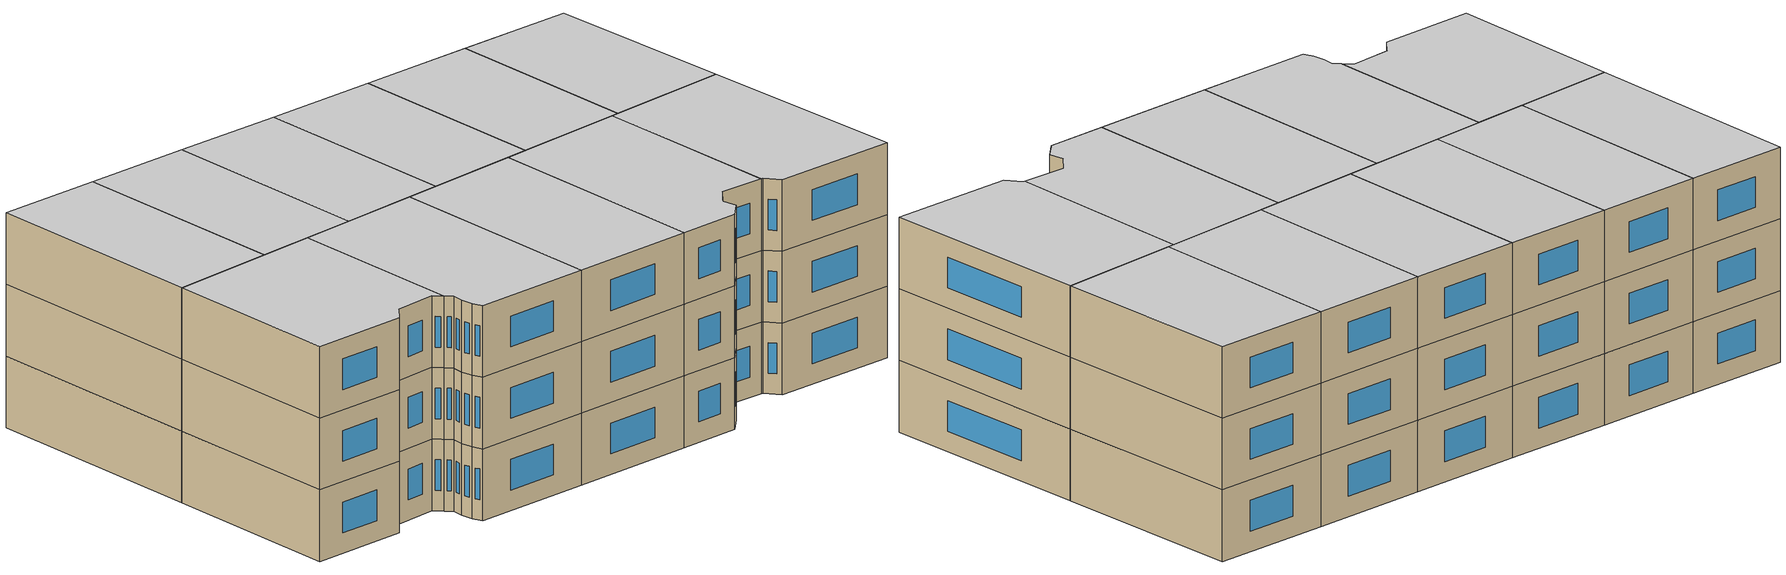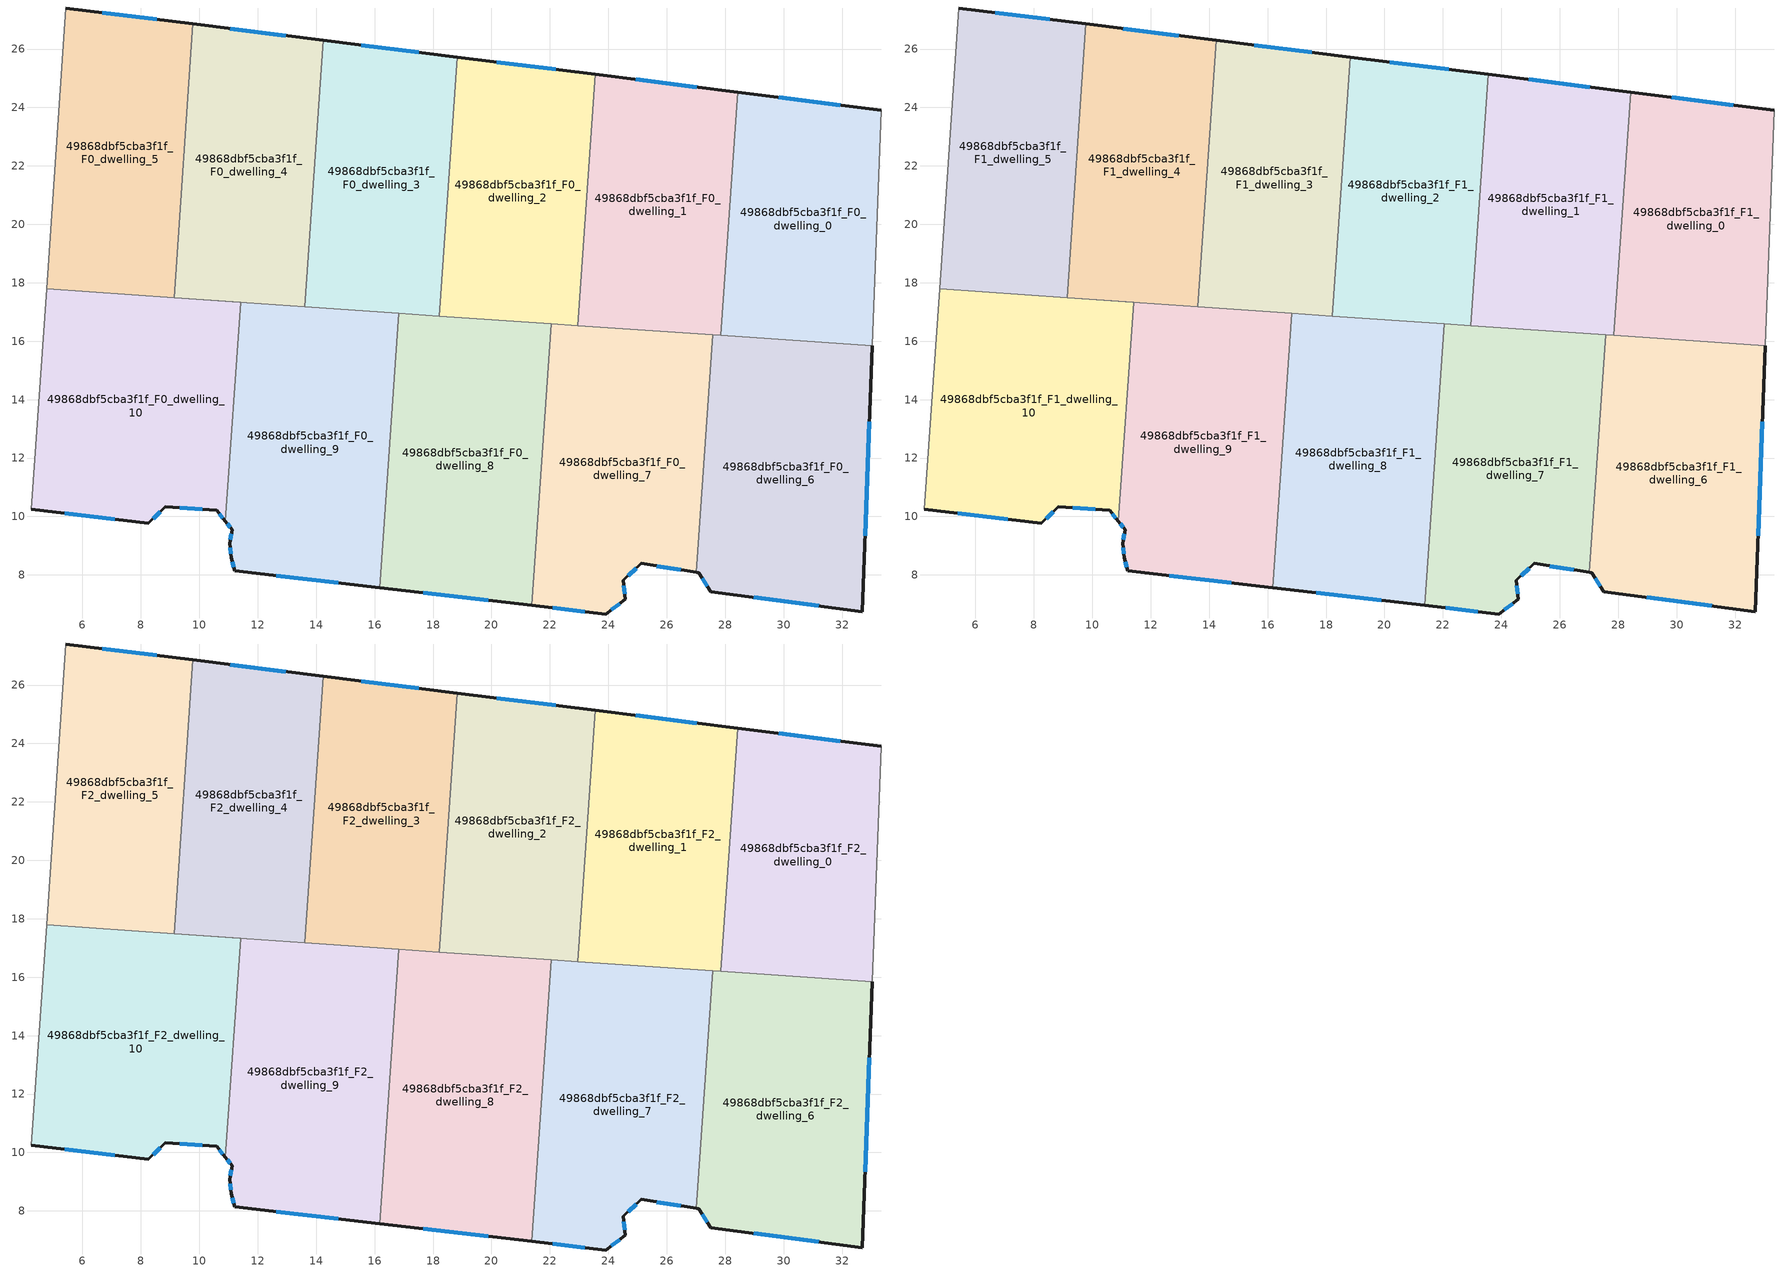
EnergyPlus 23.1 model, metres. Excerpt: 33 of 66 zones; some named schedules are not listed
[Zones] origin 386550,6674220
49868dbf5cba3f1f_F0_dwelling_0
 floor ground (EU_floor_Construction): 33.34,23.9 33.03,15.84 27.85,16.2 28.42,24.52 z0
 wall outside (EU_wall_Construction): 33.34,23.9 28.42,24.52 z0:3
 wall adiabatic (EU_wall_Construction): 33.03,15.84 33.34,23.9 z0:3
 wall to 49868dbf5cba3f1f_F0_dwelling_1 (EU_wall_Construction): 28.42,24.52 27.85,16.2 z0:3
 wall to 49868dbf5cba3f1f_F0_dwelling_6 (EU_wall_Construction): 27.85,16.2 33.03,15.84 z0:3
 window (EU_Window_Construction): 31.93,24.08 29.83,24.34 z0.86:2.14
49868dbf5cba3f1f_F0_dwelling_1
 floor ground (EU_floor_Construction): 28.42,24.52 27.85,16.2 22.96,16.53 23.55,25.13 z0
 wall outside (EU_wall_Construction): 28.42,24.52 23.55,25.13 z0:3
 wall to 49868dbf5cba3f1f_F0_dwelling_2 (EU_wall_Construction): 23.55,25.13 22.96,16.53 z0:3
 wall to 49868dbf5cba3f1f_F0_dwelling_7 (EU_wall_Construction): 22.96,16.53 27.57,16.21 z0:3
 wall to 49868dbf5cba3f1f_F0_dwelling_6 (EU_wall_Construction): 27.57,16.21 27.85,16.2 z0:3
 window (EU_Window_Construction): 27.03,24.69 24.94,24.96 z0.86:2.14
49868dbf5cba3f1f_F0_dwelling_10
 floor ground (EU_floor_Construction): 11.41,17.33 10.89,9.83 10.6,10.21 8.83,10.33 8.26,9.76 4.25,10.24 4.77,17.79 z0
 wall outside (EU_wall_Construction): 4.25,10.24 8.26,9.76 8.83,10.33 10.6,10.21 10.89,9.83 z0:3
 wall adiabatic (EU_wall_Construction): 4.77,17.79 4.25,10.24 z0:3
 wall to 49868dbf5cba3f1f_F0_dwelling_9 (EU_wall_Construction): 10.89,9.83 11.41,17.33 9.13,17.49 z0:3
 wall to 49868dbf5cba3f1f_F0_dwelling_5 (EU_wall_Construction): 9.13,17.49 4.77,17.79 z0:3
 window (EU_Window_Construction): 5.4,10.1 7.11,9.9 / 10.68,10.1 10.81,9.94 / 9.34,10.29 10.09,10.24 / 8.42,9.92 8.67,10.17 z0.86:2.14
49868dbf5cba3f1f_F0_dwelling_2
 floor ground (EU_floor_Construction): 23.55,25.13 22.96,16.53 18.21,16.86 18.83,25.72 z0
 wall outside (EU_wall_Construction): 23.55,25.13 18.83,25.72 z0:3
 wall to 49868dbf5cba3f1f_F0_dwelling_3 (EU_wall_Construction): 18.83,25.72 18.21,16.86 z0:3
 wall to 49868dbf5cba3f1f_F0_dwelling_8 (EU_wall_Construction): 18.21,16.86 22.04,16.6 z0:3
 wall to 49868dbf5cba3f1f_F0_dwelling_7 (EU_wall_Construction): 22.04,16.6 22.96,16.53 z0:3
 window (EU_Window_Construction): 22.2,25.3 20.18,25.55 z0.86:2.14
49868dbf5cba3f1f_F0_dwelling_3
 floor ground (EU_floor_Construction): 18.83,25.72 18.21,16.86 13.61,17.18 14.24,26.3 z0
 wall outside (EU_wall_Construction): 18.83,25.72 14.24,26.3 z0:3
 wall to 49868dbf5cba3f1f_F0_dwelling_4 (EU_wall_Construction): 14.24,26.3 13.61,17.18 z0:3
 wall to 49868dbf5cba3f1f_F0_dwelling_9 (EU_wall_Construction): 13.61,17.18 16.82,16.96 z0:3
 wall to 49868dbf5cba3f1f_F0_dwelling_8 (EU_wall_Construction): 16.82,16.96 18.21,16.86 z0:3
 window (EU_Window_Construction): 17.52,25.89 15.55,26.13 z0.86:2.14
49868dbf5cba3f1f_F0_dwelling_4
 floor ground (EU_floor_Construction): 14.24,26.3 13.61,17.18 9.13,17.49 9.78,26.86 z0
 wall outside (EU_wall_Construction): 14.24,26.3 9.78,26.86 z0:3
 wall to 49868dbf5cba3f1f_F0_dwelling_5 (EU_wall_Construction): 9.78,26.86 9.13,17.49 z0:3
 wall to 49868dbf5cba3f1f_F0_dwelling_9 (EU_wall_Construction): 9.13,17.49 13.61,17.18 z0:3
 window (EU_Window_Construction): 12.97,26.46 11.05,26.7 z0.86:2.14
49868dbf5cba3f1f_F0_dwelling_5
 floor ground (EU_floor_Construction): 9.78,26.86 9.13,17.49 4.77,17.79 5.44,27.4 z0
 wall outside (EU_wall_Construction): 9.78,26.86 5.44,27.4 z0:3
 wall adiabatic (EU_wall_Construction): 5.44,27.4 4.77,17.79 z0:3
 window (EU_Window_Construction): 8.54,27.01 6.68,27.25 z0.86:2.14
49868dbf5cba3f1f_F0_dwelling_6
 floor ground (EU_floor_Construction): 33.03,15.84 32.7,6.74 27.5,7.43 27.1,8.07 27.01,8.09 27.57,16.21 z0
 wall outside (EU_wall_Construction): 27.01,8.09 27.1,8.07 27.5,7.43 32.7,6.74 33.03,15.84 z0:3
 wall to 49868dbf5cba3f1f_F0_dwelling_7 (EU_wall_Construction): 27.57,16.21 27.01,8.09 z0:3
 window (EU_Window_Construction): 32.79,9.34 32.94,13.24 / 28.98,7.23 31.21,6.94 / 27.21,7.89 27.38,7.61 z0.86:2.14
49868dbf5cba3f1f_F0_dwelling_7
 floor ground (EU_floor_Construction): 27.57,16.21 27.01,8.09 25.13,8.39 24.51,7.81 24.58,7.16 23.91,6.66 21.37,6.96 22.04,16.6 z0
 wall outside (EU_wall_Construction): 21.37,6.96 23.91,6.66 24.58,7.16 24.51,7.81 25.13,8.39 27.01,8.09 z0:3
 wall to 49868dbf5cba3f1f_F0_dwelling_8 (EU_wall_Construction): 22.04,16.6 21.37,6.96 z0:3
 window (EU_Window_Construction): 24.1,6.8 24.39,7.02 / 22.1,6.87 23.19,6.75 / 25.67,8.3 26.47,8.17 / 24.69,7.98 24.95,8.23 / 24.56,7.35 24.53,7.63 z0.86:2.14
49868dbf5cba3f1f_F0_dwelling_8
 floor ground (EU_floor_Construction): 22.04,16.6 21.37,6.96 16.17,7.57 16.82,16.96 z0
 wall outside (EU_wall_Construction): 16.17,7.57 21.37,6.96 z0:3
 wall to 49868dbf5cba3f1f_F0_dwelling_9 (EU_wall_Construction): 16.82,16.96 16.17,7.57 z0:3
 window (EU_Window_Construction): 17.66,7.39 19.89,7.13 z0.86:2.14
49868dbf5cba3f1f_F0_dwelling_9
 floor ground (EU_floor_Construction): 16.82,16.96 16.17,7.57 11.22,8.14 11.09,8.58 11.04,9.08 11.12,9.54 10.89,9.83 11.41,17.33 9.13,17.49 z0
 wall outside (EU_wall_Construction): 10.89,9.83 11.12,9.54 11.04,9.08 11.09,8.58 11.22,8.14 16.17,7.57 z0:3
 window (EU_Window_Construction): 10.96,9.75 11.06,9.63 / 12.63,7.98 14.76,7.73 / 11.13,8.45 11.18,8.27 / 11.06,8.93 11.08,8.72 / 11.1,9.41 11.07,9.21 z0.86:2.14
49868dbf5cba3f1f_F1_dwelling_0
 floor to 49868dbf5cba3f1f_F0_dwelling_0 (EU_floor_Construction): 33.34,23.9 33.03,15.84 27.85,16.2 28.42,24.52 z3
 wall outside (EU_wall_Construction): 33.34,23.9 28.42,24.52 z3:6
 wall adiabatic (EU_wall_Construction): 33.03,15.84 33.34,23.9 z3:6
 wall to 49868dbf5cba3f1f_F1_dwelling_1 (EU_wall_Construction): 28.42,24.52 27.85,16.2 z3:6
 wall to 49868dbf5cba3f1f_F1_dwelling_6 (EU_wall_Construction): 27.85,16.2 33.03,15.84 z3:6
 window (EU_Window_Construction): 31.93,24.08 29.83,24.34 z3.86:5.14
49868dbf5cba3f1f_F1_dwelling_1
 floor to 49868dbf5cba3f1f_F0_dwelling_1 (EU_floor_Construction): 28.42,24.52 27.85,16.2 22.96,16.53 23.55,25.13 z3
 wall outside (EU_wall_Construction): 28.42,24.52 23.55,25.13 z3:6
 wall to 49868dbf5cba3f1f_F1_dwelling_2 (EU_wall_Construction): 23.55,25.13 22.96,16.53 z3:6
 wall to 49868dbf5cba3f1f_F1_dwelling_7 (EU_wall_Construction): 22.96,16.53 27.57,16.21 z3:6
 wall to 49868dbf5cba3f1f_F1_dwelling_6 (EU_wall_Construction): 27.57,16.21 27.85,16.2 z3:6
 window (EU_Window_Construction): 27.03,24.69 24.94,24.96 z3.86:5.14
49868dbf5cba3f1f_F1_dwelling_10
 floor to 49868dbf5cba3f1f_F0_dwelling_10 (EU_floor_Construction): 11.41,17.33 10.89,9.83 10.6,10.21 8.83,10.33 8.26,9.76 4.25,10.24 4.77,17.79 z3
 wall outside (EU_wall_Construction): 4.25,10.24 8.26,9.76 8.83,10.33 10.6,10.21 10.89,9.83 z3:6
 wall adiabatic (EU_wall_Construction): 4.77,17.79 4.25,10.24 z3:6
 wall to 49868dbf5cba3f1f_F1_dwelling_9 (EU_wall_Construction): 10.89,9.83 11.41,17.33 9.13,17.49 z3:6
 wall to 49868dbf5cba3f1f_F1_dwelling_5 (EU_wall_Construction): 9.13,17.49 4.77,17.79 z3:6
 window (EU_Window_Construction): 5.4,10.1 7.11,9.9 / 10.68,10.1 10.81,9.94 / 9.34,10.29 10.09,10.24 / 8.42,9.92 8.67,10.17 z3.86:5.14
49868dbf5cba3f1f_F1_dwelling_2
 floor to 49868dbf5cba3f1f_F0_dwelling_2 (EU_floor_Construction): 23.55,25.13 22.96,16.53 18.21,16.86 18.83,25.72 z3
 wall outside (EU_wall_Construction): 23.55,25.13 18.83,25.72 z3:6
 wall to 49868dbf5cba3f1f_F1_dwelling_3 (EU_wall_Construction): 18.83,25.72 18.21,16.86 z3:6
 wall to 49868dbf5cba3f1f_F1_dwelling_8 (EU_wall_Construction): 18.21,16.86 22.04,16.6 z3:6
 wall to 49868dbf5cba3f1f_F1_dwelling_7 (EU_wall_Construction): 22.04,16.6 22.96,16.53 z3:6
 window (EU_Window_Construction): 22.2,25.3 20.18,25.55 z3.86:5.14
49868dbf5cba3f1f_F1_dwelling_3
 floor to 49868dbf5cba3f1f_F0_dwelling_3 (EU_floor_Construction): 18.83,25.72 18.21,16.86 13.61,17.18 14.24,26.3 z3
 wall outside (EU_wall_Construction): 18.83,25.72 14.24,26.3 z3:6
 wall to 49868dbf5cba3f1f_F1_dwelling_4 (EU_wall_Construction): 14.24,26.3 13.61,17.18 z3:6
 wall to 49868dbf5cba3f1f_F1_dwelling_9 (EU_wall_Construction): 13.61,17.18 16.82,16.96 z3:6
 wall to 49868dbf5cba3f1f_F1_dwelling_8 (EU_wall_Construction): 16.82,16.96 18.21,16.86 z3:6
 window (EU_Window_Construction): 17.52,25.89 15.55,26.13 z3.86:5.14
49868dbf5cba3f1f_F1_dwelling_4
 floor to 49868dbf5cba3f1f_F0_dwelling_4 (EU_floor_Construction): 14.24,26.3 13.61,17.18 9.13,17.49 9.78,26.86 z3
 wall outside (EU_wall_Construction): 14.24,26.3 9.78,26.86 z3:6
 wall to 49868dbf5cba3f1f_F1_dwelling_5 (EU_wall_Construction): 9.78,26.86 9.13,17.49 z3:6
 wall to 49868dbf5cba3f1f_F1_dwelling_9 (EU_wall_Construction): 9.13,17.49 13.61,17.18 z3:6
 window (EU_Window_Construction): 12.97,26.46 11.05,26.7 z3.86:5.14
49868dbf5cba3f1f_F1_dwelling_5
 floor to 49868dbf5cba3f1f_F0_dwelling_5 (EU_floor_Construction): 9.78,26.86 9.13,17.49 4.77,17.79 5.44,27.4 z3
 wall outside (EU_wall_Construction): 9.78,26.86 5.44,27.4 z3:6
 wall adiabatic (EU_wall_Construction): 5.44,27.4 4.77,17.79 z3:6
 window (EU_Window_Construction): 8.54,27.01 6.68,27.25 z3.86:5.14
49868dbf5cba3f1f_F1_dwelling_6
 floor to 49868dbf5cba3f1f_F0_dwelling_6 (EU_floor_Construction): 33.03,15.84 32.7,6.74 27.5,7.43 27.1,8.07 27.01,8.09 27.57,16.21 z3
 wall outside (EU_wall_Construction): 27.01,8.09 27.1,8.07 27.5,7.43 32.7,6.74 33.03,15.84 z3:6
 wall to 49868dbf5cba3f1f_F1_dwelling_7 (EU_wall_Construction): 27.57,16.21 27.01,8.09 z3:6
 window (EU_Window_Construction): 32.79,9.34 32.94,13.24 / 28.98,7.23 31.21,6.94 / 27.21,7.89 27.38,7.61 z3.86:5.14
49868dbf5cba3f1f_F1_dwelling_7
 floor to 49868dbf5cba3f1f_F0_dwelling_7 (EU_floor_Construction): 27.57,16.21 27.01,8.09 25.13,8.39 24.51,7.81 24.58,7.16 23.91,6.66 21.37,6.96 22.04,16.6 z3
 wall outside (EU_wall_Construction): 21.37,6.96 23.91,6.66 24.58,7.16 24.51,7.81 25.13,8.39 27.01,8.09 z3:6
 wall to 49868dbf5cba3f1f_F1_dwelling_8 (EU_wall_Construction): 22.04,16.6 21.37,6.96 z3:6
 window (EU_Window_Construction): 24.1,6.8 24.39,7.02 / 22.1,6.87 23.19,6.75 / 25.67,8.3 26.47,8.17 / 24.69,7.98 24.95,8.23 / 24.56,7.35 24.53,7.63 z3.86:5.14
49868dbf5cba3f1f_F1_dwelling_8
 floor to 49868dbf5cba3f1f_F0_dwelling_8 (EU_floor_Construction): 22.04,16.6 21.37,6.96 16.17,7.57 16.82,16.96 z3
 wall outside (EU_wall_Construction): 16.17,7.57 21.37,6.96 z3:6
 wall to 49868dbf5cba3f1f_F1_dwelling_9 (EU_wall_Construction): 16.82,16.96 16.17,7.57 z3:6
 window (EU_Window_Construction): 17.66,7.39 19.89,7.13 z3.86:5.14
49868dbf5cba3f1f_F1_dwelling_9
 floor to 49868dbf5cba3f1f_F0_dwelling_9 (EU_floor_Construction): 16.82,16.96 16.17,7.57 11.22,8.14 11.09,8.58 11.04,9.08 11.12,9.54 10.89,9.83 11.41,17.33 9.13,17.49 z3
 wall outside (EU_wall_Construction): 10.89,9.83 11.12,9.54 11.04,9.08 11.09,8.58 11.22,8.14 16.17,7.57 z3:6
 window (EU_Window_Construction): 10.96,9.75 11.06,9.63 / 12.63,7.98 14.76,7.73 / 11.13,8.45 11.18,8.27 / 11.06,8.93 11.08,8.72 / 11.1,9.41 11.07,9.21 z3.86:5.14
49868dbf5cba3f1f_F2_dwelling_0
 floor to 49868dbf5cba3f1f_F1_dwelling_0 (EU_floor_Construction): 33.34,23.9 33.03,15.84 27.85,16.2 28.42,24.52 z6
 wall outside (EU_wall_Construction): 33.34,23.9 28.42,24.52 z6:9
 wall adiabatic (EU_wall_Construction): 33.03,15.84 33.34,23.9 z6:9
 wall to 49868dbf5cba3f1f_F2_dwelling_1 (EU_wall_Construction): 28.42,24.52 27.85,16.2 z6:9
 wall to 49868dbf5cba3f1f_F2_dwelling_6 (EU_wall_Construction): 27.85,16.2 33.03,15.84 z6:9
 window (EU_Window_Construction): 31.93,24.08 29.83,24.34 z6.86:8.14
 ceiling to 49868dbf5cba3f1f_F3_dwelling_0 (EU_floor_Construction): 33.03,15.84 33.34,23.9 28.42,24.52 27.85,16.2 z9
49868dbf5cba3f1f_F2_dwelling_1
 floor to 49868dbf5cba3f1f_F1_dwelling_1 (EU_floor_Construction): 28.42,24.52 27.85,16.2 22.96,16.53 23.55,25.13 z6
 wall outside (EU_wall_Construction): 28.42,24.52 23.55,25.13 z6:9
 wall to 49868dbf5cba3f1f_F2_dwelling_2 (EU_wall_Construction): 23.55,25.13 22.96,16.53 z6:9
 wall to 49868dbf5cba3f1f_F2_dwelling_7 (EU_wall_Construction): 22.96,16.53 27.57,16.21 z6:9
 wall to 49868dbf5cba3f1f_F2_dwelling_6 (EU_wall_Construction): 27.57,16.21 27.85,16.2 z6:9
 window (EU_Window_Construction): 27.03,24.69 24.94,24.96 z6.86:8.14
 ceiling to 49868dbf5cba3f1f_F3_dwelling_1 (EU_floor_Construction): 27.85,16.2 28.42,24.52 23.55,25.13 22.96,16.53 z9
49868dbf5cba3f1f_F2_dwelling_10
 floor to 49868dbf5cba3f1f_F1_dwelling_10 (EU_floor_Construction): 11.41,17.33 10.89,9.83 10.6,10.21 8.83,10.33 8.26,9.76 4.25,10.24 4.77,17.79 z6
 wall outside (EU_wall_Construction): 4.25,10.24 8.26,9.76 8.83,10.33 10.6,10.21 10.89,9.83 z6:9
 wall adiabatic (EU_wall_Construction): 4.77,17.79 4.25,10.24 z6:9
 wall to 49868dbf5cba3f1f_F2_dwelling_9 (EU_wall_Construction): 10.89,9.83 11.41,17.33 9.13,17.49 z6:9
 wall to 49868dbf5cba3f1f_F2_dwelling_5 (EU_wall_Construction): 9.13,17.49 4.77,17.79 z6:9
 window (EU_Window_Construction): 5.4,10.1 7.11,9.9 / 10.68,10.1 10.81,9.94 / 9.34,10.29 10.09,10.24 / 8.42,9.92 8.67,10.17 z6.86:8.14
 ceiling to 49868dbf5cba3f1f_F3_dwelling_10 (EU_floor_Construction): 10.89,9.83 11.41,17.33 4.77,17.79 4.25,10.24 8.26,9.76 8.83,10.33 10.6,10.21 z9
49868dbf5cba3f1f_F2_dwelling_2
 floor to 49868dbf5cba3f1f_F1_dwelling_2 (EU_floor_Construction): 23.55,25.13 22.96,16.53 18.21,16.86 18.83,25.72 z6
 wall outside (EU_wall_Construction): 23.55,25.13 18.83,25.72 z6:9
 wall to 49868dbf5cba3f1f_F2_dwelling_3 (EU_wall_Construction): 18.83,25.72 18.21,16.86 z6:9
 wall to 49868dbf5cba3f1f_F2_dwelling_8 (EU_wall_Construction): 18.21,16.86 22.04,16.6 z6:9
 wall to 49868dbf5cba3f1f_F2_dwelling_7 (EU_wall_Construction): 22.04,16.6 22.96,16.53 z6:9
 window (EU_Window_Construction): 22.2,25.3 20.18,25.55 z6.86:8.14
 ceiling to 49868dbf5cba3f1f_F3_dwelling_2 (EU_floor_Construction): 22.96,16.53 23.55,25.13 18.83,25.72 18.21,16.86 z9
49868dbf5cba3f1f_F2_dwelling_3
 floor to 49868dbf5cba3f1f_F1_dwelling_3 (EU_floor_Construction): 18.83,25.72 18.21,16.86 13.61,17.18 14.24,26.3 z6
 wall outside (EU_wall_Construction): 18.83,25.72 14.24,26.3 z6:9
 wall to 49868dbf5cba3f1f_F2_dwelling_4 (EU_wall_Construction): 14.24,26.3 13.61,17.18 z6:9
 wall to 49868dbf5cba3f1f_F2_dwelling_9 (EU_wall_Construction): 13.61,17.18 16.82,16.96 z6:9
 wall to 49868dbf5cba3f1f_F2_dwelling_8 (EU_wall_Construction): 16.82,16.96 18.21,16.86 z6:9
 window (EU_Window_Construction): 17.52,25.89 15.55,26.13 z6.86:8.14
 ceiling to 49868dbf5cba3f1f_F3_dwelling_3 (EU_floor_Construction): 18.21,16.86 18.83,25.72 14.24,26.3 13.61,17.18 z9
49868dbf5cba3f1f_F2_dwelling_4
 floor to 49868dbf5cba3f1f_F1_dwelling_4 (EU_floor_Construction): 14.24,26.3 13.61,17.18 9.13,17.49 9.78,26.86 z6
 wall outside (EU_wall_Construction): 14.24,26.3 9.78,26.86 z6:9
 wall to 49868dbf5cba3f1f_F2_dwelling_5 (EU_wall_Construction): 9.78,26.86 9.13,17.49 z6:9
 wall to 49868dbf5cba3f1f_F2_dwelling_9 (EU_wall_Construction): 9.13,17.49 13.61,17.18 z6:9
 window (EU_Window_Construction): 12.97,26.46 11.05,26.7 z6.86:8.14
 ceiling to 49868dbf5cba3f1f_F3_dwelling_4 (EU_floor_Construction): 13.61,17.18 14.24,26.3 9.78,26.86 9.13,17.49 z9
49868dbf5cba3f1f_F2_dwelling_5
 floor to 49868dbf5cba3f1f_F1_dwelling_5 (EU_floor_Construction): 9.78,26.86 9.13,17.49 4.77,17.79 5.44,27.4 z6
 wall outside (EU_wall_Construction): 9.78,26.86 5.44,27.4 z6:9
 wall adiabatic (EU_wall_Construction): 5.44,27.4 4.77,17.79 z6:9
 window (EU_Window_Construction): 8.54,27.01 6.68,27.25 z6.86:8.14
 ceiling to 49868dbf5cba3f1f_F3_dwelling_5 (EU_floor_Construction): 9.13,17.49 9.78,26.86 5.44,27.4 4.77,17.79 z9
49868dbf5cba3f1f_F2_dwelling_6
 floor to 49868dbf5cba3f1f_F1_dwelling_6 (EU_floor_Construction): 33.03,15.84 32.7,6.74 27.5,7.43 27.1,8.07 27.01,8.09 27.57,16.21 z6
 wall outside (EU_wall_Construction): 27.01,8.09 27.1,8.07 27.5,7.43 32.7,6.74 33.03,15.84 z6:9
 wall to 49868dbf5cba3f1f_F2_dwelling_7 (EU_wall_Construction): 27.57,16.21 27.01,8.09 z6:9
 window (EU_Window_Construction): 32.79,9.34 32.94,13.24 / 28.98,7.23 31.21,6.94 / 27.21,7.89 27.38,7.61 z6.86:8.14
 ceiling to 49868dbf5cba3f1f_F3_dwelling_6 (EU_floor_Construction): 32.7,6.74 33.03,15.84 27.57,16.21 27.01,8.09 27.1,8.07 27.5,7.43 z9
49868dbf5cba3f1f_F2_dwelling_7
 floor to 49868dbf5cba3f1f_F1_dwelling_7 (EU_floor_Construction): 27.57,16.21 27.01,8.09 25.13,8.39 24.51,7.81 24.58,7.16 23.91,6.66 21.37,6.96 22.04,16.6 z6
 wall outside (EU_wall_Construction): 21.37,6.96 23.91,6.66 24.58,7.16 24.51,7.81 25.13,8.39 27.01,8.09 z6:9
 wall to 49868dbf5cba3f1f_F2_dwelling_8 (EU_wall_Construction): 22.04,16.6 21.37,6.96 z6:9
 window (EU_Window_Construction): 24.1,6.8 24.39,7.02 / 22.1,6.87 23.19,6.75 / 25.67,8.3 26.47,8.17 / 24.69,7.98 24.95,8.23 / 24.56,7.35 24.53,7.63 z6.86:8.14
 ceiling to 49868dbf5cba3f1f_F3_dwelling_7 (EU_floor_Construction): 27.01,8.09 27.57,16.21 22.04,16.6 21.37,6.96 23.91,6.66 24.58,7.16 24.51,7.81 25.13,8.39 z9
49868dbf5cba3f1f_F2_dwelling_8
 floor to 49868dbf5cba3f1f_F1_dwelling_8 (EU_floor_Construction): 22.04,16.6 21.37,6.96 16.17,7.57 16.82,16.96 z6
 wall outside (EU_wall_Construction): 16.17,7.57 21.37,6.96 z6:9
 wall to 49868dbf5cba3f1f_F2_dwelling_9 (EU_wall_Construction): 16.82,16.96 16.17,7.57 z6:9
 window (EU_Window_Construction): 17.66,7.39 19.89,7.13 z6.86:8.14
 ceiling to 49868dbf5cba3f1f_F3_dwelling_8 (EU_floor_Construction): 21.37,6.96 22.04,16.6 16.82,16.96 16.17,7.57 z9
49868dbf5cba3f1f_F2_dwelling_9
 floor to 49868dbf5cba3f1f_F1_dwelling_9 (EU_floor_Construction): 16.82,16.96 16.17,7.57 11.22,8.14 11.09,8.58 11.04,9.08 11.12,9.54 10.89,9.83 11.41,17.33 9.13,17.49 z6
 wall outside (EU_wall_Construction): 10.89,9.83 11.12,9.54 11.04,9.08 11.09,8.58 11.22,8.14 16.17,7.57 z6:9
 window (EU_Window_Construction): 10.96,9.75 11.06,9.63 / 12.63,7.98 14.76,7.73 / 11.13,8.45 11.18,8.27 / 11.06,8.93 11.08,8.72 / 11.1,9.41 11.07,9.21 z6.86:8.14
 ceiling to 49868dbf5cba3f1f_F3_dwelling_9 (EU_floor_Construction): 16.17,7.57 16.82,16.96 9.13,17.49 11.41,17.33 10.89,9.83 11.12,9.54 11.04,9.08 11.09,8.58 11.22,8.14 z9
[Building]
EU S2 Campaign: North Axis=0; Terrain=City; Solar Distribution=FullExterior
[Site:Location]
Helsinki-Vantaa.AP: Latitude=60.317; Longitude=24.963; Time Zone=2; Elevation=54.6
[SizingPeriod:WeatherFileDays]
AnnualSizingPeriod: Begin Month=1; Begin Day of Month=1; End Month=12; End Day of Month=31; Day of Week for Start Day=Monday; Use Weather File Daylight Saving Period=No; Use Weather File Rain and Snow Indicators=No
[MATERIAL]
EU_InternalMass_Material: Roughness=MediumRough; Thickness=0.1; Conductivity=1; Density=1800; Specific Heat=900; Thermal Absorptance=0.9; Solar Absorptance=0.7; Visible Absorptance=0.7
[MATERIAL:NOMASS] Roughness=MediumRough; Thermal Absorptance=0.9; Solar Absorptance=0.7; Visible Absorptance=0.7
Name | Thermal Resistance
EU_wall_NoMass | 1.10183
EU_floor_NoMass | 1.70606
[WINDOWMATERIAL:SIMPLEGLAZINGSYSTEM]
EU_Window_SimpleGlazing: UFactor=3.11035; Solar Heat Gain Coefficient=0.8; Visible Transmittance=0.8
[CONSTRUCTION]
EU_wall_Construction: EU_wall_NoMass
EU_floor_Construction: EU_floor_NoMass
EU_Window_Construction: EU_Window_SimpleGlazing
EU_InternalMass_Construction: EU_InternalMass_Material
[ZONE] Type=1; Multiplier=1; Ceiling Height=autocalculate; Floor Area=autocalculate; Part of Total Floor Area=Yes
Name | Volume
49868dbf5cba3f1f_F0_dwelling_0; 49868dbf5cba3f1f_F1_dwelling_0; 49868dbf5cba3f1f_F2_dwelling_0 | 124.794
49868dbf5cba3f1f_F0_dwelling_1; 49868dbf5cba3f1f_F1_dwelling_1; 49868dbf5cba3f1f_F2_dwelling_1 | 124.765
49868dbf5cba3f1f_F0_dwelling_10; 49868dbf5cba3f1f_F1_dwelling_10; 49868dbf5cba3f1f_F2_dwelling_10 | 149.733
49868dbf5cba3f1f_F0_dwelling_2; 49868dbf5cba3f1f_F1_dwelling_2; 49868dbf5cba3f1f_F2_dwelling_2 | 124.795
49868dbf5cba3f1f_F0_dwelling_3; 49868dbf5cba3f1f_F1_dwelling_3; 49868dbf5cba3f1f_F2_dwelling_3 | 124.753
49868dbf5cba3f1f_F0_dwelling_4; 49868dbf5cba3f1f_F1_dwelling_4; 49868dbf5cba3f1f_F2_dwelling_4 | 124.785
49868dbf5cba3f1f_F0_dwelling_5; 49868dbf5cba3f1f_F1_dwelling_5; 49868dbf5cba3f1f_F2_dwelling_5 | 124.786
49868dbf5cba3f1f_F0_dwelling_6; 49868dbf5cba3f1f_F1_dwelling_6; 49868dbf5cba3f1f_F2_dwelling_6 | 149.72
49868dbf5cba3f1f_F0_dwelling_7; 49868dbf5cba3f1f_F1_dwelling_7; 49868dbf5cba3f1f_F2_dwelling_7; 49868dbf5cba3f1f_F0_dwelling_8; 49868dbf5cba3f1f_F1_dwelling_8; 49868dbf5cba3f1f_F2_dwelling_8 | 149.737
49868dbf5cba3f1f_F0_dwelling_9; 49868dbf5cba3f1f_F1_dwelling_9; 49868dbf5cba3f1f_F2_dwelling_9 | 149.758
[INTERNALMASS] Construction=EU_InternalMass_Construction
Name | Zone or ZoneList | Surface Area
49868dbf5cba3f1f_F0_dwelling_0_EU_InternalMass | 49868dbf5cba3f1f_F0_dwelling_0 | 41.5981
49868dbf5cba3f1f_F0_dwelling_1_EU_InternalMass | 49868dbf5cba3f1f_F0_dwelling_1 | 41.5885
49868dbf5cba3f1f_F0_dwelling_2_EU_InternalMass | 49868dbf5cba3f1f_F0_dwelling_2 | 41.5985
49868dbf5cba3f1f_F0_dwelling_3_EU_InternalMass | 49868dbf5cba3f1f_F0_dwelling_3 | 41.5842
49868dbf5cba3f1f_F0_dwelling_4_EU_InternalMass | 49868dbf5cba3f1f_F0_dwelling_4 | 41.5954
49868dbf5cba3f1f_F0_dwelling_5_EU_InternalMass | 49868dbf5cba3f1f_F0_dwelling_5 | 41.5951
49868dbf5cba3f1f_F0_dwelling_6_EU_InternalMass | 49868dbf5cba3f1f_F0_dwelling_6 | 49.9071
49868dbf5cba3f1f_F0_dwelling_7_EU_InternalMass | 49868dbf5cba3f1f_F0_dwelling_7 | 49.9119
49868dbf5cba3f1f_F0_dwelling_8_EU_InternalMass | 49868dbf5cba3f1f_F0_dwelling_8 | 49.9124
49868dbf5cba3f1f_F0_dwelling_9_EU_InternalMass | 49868dbf5cba3f1f_F0_dwelling_9 | 49.9209
49868dbf5cba3f1f_F0_dwelling_10_EU_InternalMass | 49868dbf5cba3f1f_F0_dwelling_10 | 49.9105
49868dbf5cba3f1f_F1_dwelling_0_EU_InternalMass | 49868dbf5cba3f1f_F1_dwelling_0 | 41.5981
49868dbf5cba3f1f_F1_dwelling_1_EU_InternalMass | 49868dbf5cba3f1f_F1_dwelling_1 | 41.5885
49868dbf5cba3f1f_F1_dwelling_2_EU_InternalMass | 49868dbf5cba3f1f_F1_dwelling_2 | 41.5985
49868dbf5cba3f1f_F1_dwelling_3_EU_InternalMass | 49868dbf5cba3f1f_F1_dwelling_3 | 41.5842
49868dbf5cba3f1f_F1_dwelling_4_EU_InternalMass | 49868dbf5cba3f1f_F1_dwelling_4 | 41.5954
49868dbf5cba3f1f_F1_dwelling_5_EU_InternalMass | 49868dbf5cba3f1f_F1_dwelling_5 | 41.5951
49868dbf5cba3f1f_F1_dwelling_6_EU_InternalMass | 49868dbf5cba3f1f_F1_dwelling_6 | 49.9071
49868dbf5cba3f1f_F1_dwelling_7_EU_InternalMass | 49868dbf5cba3f1f_F1_dwelling_7 | 49.9119
49868dbf5cba3f1f_F1_dwelling_8_EU_InternalMass | 49868dbf5cba3f1f_F1_dwelling_8 | 49.9124
49868dbf5cba3f1f_F1_dwelling_9_EU_InternalMass | 49868dbf5cba3f1f_F1_dwelling_9 | 49.9209
49868dbf5cba3f1f_F1_dwelling_10_EU_InternalMass | 49868dbf5cba3f1f_F1_dwelling_10 | 49.9105
49868dbf5cba3f1f_F2_dwelling_0_EU_InternalMass | 49868dbf5cba3f1f_F2_dwelling_0 | 41.5981
49868dbf5cba3f1f_F2_dwelling_1_EU_InternalMass | 49868dbf5cba3f1f_F2_dwelling_1 | 41.5885
49868dbf5cba3f1f_F2_dwelling_2_EU_InternalMass | 49868dbf5cba3f1f_F2_dwelling_2 | 41.5985
49868dbf5cba3f1f_F2_dwelling_3_EU_InternalMass | 49868dbf5cba3f1f_F2_dwelling_3 | 41.5842
49868dbf5cba3f1f_F2_dwelling_4_EU_InternalMass | 49868dbf5cba3f1f_F2_dwelling_4 | 41.5954
49868dbf5cba3f1f_F2_dwelling_5_EU_InternalMass | 49868dbf5cba3f1f_F2_dwelling_5 | 41.5951
49868dbf5cba3f1f_F2_dwelling_6_EU_InternalMass | 49868dbf5cba3f1f_F2_dwelling_6 | 49.9071
49868dbf5cba3f1f_F2_dwelling_7_EU_InternalMass | 49868dbf5cba3f1f_F2_dwelling_7 | 49.9119
49868dbf5cba3f1f_F2_dwelling_8_EU_InternalMass | 49868dbf5cba3f1f_F2_dwelling_8 | 49.9124
49868dbf5cba3f1f_F2_dwelling_9_EU_InternalMass | 49868dbf5cba3f1f_F2_dwelling_9 | 49.9209
49868dbf5cba3f1f_F2_dwelling_10_EU_InternalMass | 49868dbf5cba3f1f_F2_dwelling_10 | 49.9105
[OTHEREQUIPMENT] Fuel Type=Electricity; Design Level Calculation Method=Watts/Area; Power per Zone Floor Area=1; Fraction Latent=0; Fraction Radiant=0; Fraction Lost=0; Carbon Dioxide Generation Rate=0; EndUse Subcategory=EU_Step8_InternalGains
Name | Zone or ZoneList or Space or SpaceList | Schedule
EU_Step8_InternalGain_49868dbf5cba3f1f_F0_dwelling_0_f000 | 49868dbf5cba3f1f_F0_dwelling_0 | EU_Step8_GainSchedule_49868dbf5cba3f1f_F0_dwelling_0_f000
EU_Step8_InternalGain_49868dbf5cba3f1f_F0_dwelling_1_f000 | 49868dbf5cba3f1f_F0_dwelling_1 | EU_Step8_GainSchedule_49868dbf5cba3f1f_F0_dwelling_1_f000
EU_Step8_InternalGain_49868dbf5cba3f1f_F0_dwelling_2_f000 | 49868dbf5cba3f1f_F0_dwelling_2 | EU_Step8_GainSchedule_49868dbf5cba3f1f_F0_dwelling_2_f000
EU_Step8_InternalGain_49868dbf5cba3f1f_F0_dwelling_3_f000 | 49868dbf5cba3f1f_F0_dwelling_3 | EU_Step8_GainSchedule_49868dbf5cba3f1f_F0_dwelling_3_f000
EU_Step8_InternalGain_49868dbf5cba3f1f_F0_dwelling_4_f000 | 49868dbf5cba3f1f_F0_dwelling_4 | EU_Step8_GainSchedule_49868dbf5cba3f1f_F0_dwelling_4_f000
EU_Step8_InternalGain_49868dbf5cba3f1f_F0_dwelling_5_f000 | 49868dbf5cba3f1f_F0_dwelling_5 | EU_Step8_GainSchedule_49868dbf5cba3f1f_F0_dwelling_5_f000
EU_Step8_InternalGain_49868dbf5cba3f1f_F0_dwelling_6_f000 | 49868dbf5cba3f1f_F0_dwelling_6 | EU_Step8_GainSchedule_49868dbf5cba3f1f_F0_dwelling_6_f000
EU_Step8_InternalGain_49868dbf5cba3f1f_F0_dwelling_7_f000 | 49868dbf5cba3f1f_F0_dwelling_7 | EU_Step8_GainSchedule_49868dbf5cba3f1f_F0_dwelling_7_f000
EU_Step8_InternalGain_49868dbf5cba3f1f_F0_dwelling_8_f000 | 49868dbf5cba3f1f_F0_dwelling_8 | EU_Step8_GainSchedule_49868dbf5cba3f1f_F0_dwelling_8_f000
EU_Step8_InternalGain_49868dbf5cba3f1f_F0_dwelling_9_f000 | 49868dbf5cba3f1f_F0_dwelling_9 | EU_Step8_GainSchedule_49868dbf5cba3f1f_F0_dwelling_9_f000
EU_Step8_InternalGain_49868dbf5cba3f1f_F0_dwelling_10_f000 | 49868dbf5cba3f1f_F0_dwelling_10 | EU_Step8_GainSchedule_49868dbf5cba3f1f_F0_dwelling_10_f000
EU_Step8_InternalGain_49868dbf5cba3f1f_F1_dwelling_0_f000 | 49868dbf5cba3f1f_F1_dwelling_0 | EU_Step8_GainSchedule_49868dbf5cba3f1f_F1_dwelling_0_f000
EU_Step8_InternalGain_49868dbf5cba3f1f_F1_dwelling_1_f000 | 49868dbf5cba3f1f_F1_dwelling_1 | EU_Step8_GainSchedule_49868dbf5cba3f1f_F1_dwelling_1_f000
EU_Step8_InternalGain_49868dbf5cba3f1f_F1_dwelling_2_f000 | 49868dbf5cba3f1f_F1_dwelling_2 | EU_Step8_GainSchedule_49868dbf5cba3f1f_F1_dwelling_2_f000
EU_Step8_InternalGain_49868dbf5cba3f1f_F1_dwelling_3_f000 | 49868dbf5cba3f1f_F1_dwelling_3 | EU_Step8_GainSchedule_49868dbf5cba3f1f_F1_dwelling_3_f000
EU_Step8_InternalGain_49868dbf5cba3f1f_F1_dwelling_4_f000 | 49868dbf5cba3f1f_F1_dwelling_4 | EU_Step8_GainSchedule_49868dbf5cba3f1f_F1_dwelling_4_f000
EU_Step8_InternalGain_49868dbf5cba3f1f_F1_dwelling_5_f000 | 49868dbf5cba3f1f_F1_dwelling_5 | EU_Step8_GainSchedule_49868dbf5cba3f1f_F1_dwelling_5_f000
EU_Step8_InternalGain_49868dbf5cba3f1f_F1_dwelling_6_f000 | 49868dbf5cba3f1f_F1_dwelling_6 | EU_Step8_GainSchedule_49868dbf5cba3f1f_F1_dwelling_6_f000
EU_Step8_InternalGain_49868dbf5cba3f1f_F1_dwelling_7_f000 | 49868dbf5cba3f1f_F1_dwelling_7 | EU_Step8_GainSchedule_49868dbf5cba3f1f_F1_dwelling_7_f000
EU_Step8_InternalGain_49868dbf5cba3f1f_F1_dwelling_8_f000 | 49868dbf5cba3f1f_F1_dwelling_8 | EU_Step8_GainSchedule_49868dbf5cba3f1f_F1_dwelling_8_f000
EU_Step8_InternalGain_49868dbf5cba3f1f_F1_dwelling_9_f000 | 49868dbf5cba3f1f_F1_dwelling_9 | EU_Step8_GainSchedule_49868dbf5cba3f1f_F1_dwelling_9_f000
EU_Step8_InternalGain_49868dbf5cba3f1f_F1_dwelling_10_f000 | 49868dbf5cba3f1f_F1_dwelling_10 | EU_Step8_GainSchedule_49868dbf5cba3f1f_F1_dwelling_10_f000
EU_Step8_InternalGain_49868dbf5cba3f1f_F2_dwelling_0_f000 | 49868dbf5cba3f1f_F2_dwelling_0 | EU_Step8_GainSchedule_49868dbf5cba3f1f_F2_dwelling_0_f000
EU_Step8_InternalGain_49868dbf5cba3f1f_F2_dwelling_1_f000 | 49868dbf5cba3f1f_F2_dwelling_1 | EU_Step8_GainSchedule_49868dbf5cba3f1f_F2_dwelling_1_f000
EU_Step8_InternalGain_49868dbf5cba3f1f_F2_dwelling_2_f000 | 49868dbf5cba3f1f_F2_dwelling_2 | EU_Step8_GainSchedule_49868dbf5cba3f1f_F2_dwelling_2_f000
EU_Step8_InternalGain_49868dbf5cba3f1f_F2_dwelling_3_f000 | 49868dbf5cba3f1f_F2_dwelling_3 | EU_Step8_GainSchedule_49868dbf5cba3f1f_F2_dwelling_3_f000
EU_Step8_InternalGain_49868dbf5cba3f1f_F2_dwelling_4_f000 | 49868dbf5cba3f1f_F2_dwelling_4 | EU_Step8_GainSchedule_49868dbf5cba3f1f_F2_dwelling_4_f000
EU_Step8_InternalGain_49868dbf5cba3f1f_F2_dwelling_5_f000 | 49868dbf5cba3f1f_F2_dwelling_5 | EU_Step8_GainSchedule_49868dbf5cba3f1f_F2_dwelling_5_f000
EU_Step8_InternalGain_49868dbf5cba3f1f_F2_dwelling_6_f000 | 49868dbf5cba3f1f_F2_dwelling_6 | EU_Step8_GainSchedule_49868dbf5cba3f1f_F2_dwelling_6_f000
EU_Step8_InternalGain_49868dbf5cba3f1f_F2_dwelling_7_f000 | 49868dbf5cba3f1f_F2_dwelling_7 | EU_Step8_GainSchedule_49868dbf5cba3f1f_F2_dwelling_7_f000
EU_Step8_InternalGain_49868dbf5cba3f1f_F2_dwelling_8_f000 | 49868dbf5cba3f1f_F2_dwelling_8 | EU_Step8_GainSchedule_49868dbf5cba3f1f_F2_dwelling_8_f000
EU_Step8_InternalGain_49868dbf5cba3f1f_F2_dwelling_9_f000 | 49868dbf5cba3f1f_F2_dwelling_9 | EU_Step8_GainSchedule_49868dbf5cba3f1f_F2_dwelling_9_f000
EU_Step8_InternalGain_49868dbf5cba3f1f_F2_dwelling_10_f000 | 49868dbf5cba3f1f_F2_dwelling_10 | EU_Step8_GainSchedule_49868dbf5cba3f1f_F2_dwelling_10_f000
[ZONEVENTILATION:DESIGNFLOWRATE] Schedule=EU_AlwaysOn; Design Flow Rate Calculation Method=AirChanges/Hour; Air Changes per Hour=0.756316; Ventilation Type=Natural; Fan Pressure Rise=0; Fan Total Efficiency=1; Constant Term Coefficient=1; Temperature Term Coefficient=0; Velocity Term Coefficient=0; Velocity Squared Term Coefficient=0; Minimum Indoor Temperature=-100; Maximum Indoor Temperature=100; Delta Temperature=-100; Minimum Outdoor Temperature=-100; Maximum Outdoor Temperature=100; Maximum Wind Speed=40
Name | Zone or ZoneList or Space or SpaceList
EU_ConstantAir_49868dbf5cba3f1f_F0_dwelling_0 | 49868dbf5cba3f1f_F0_dwelling_0
EU_ConstantAir_49868dbf5cba3f1f_F0_dwelling_1 | 49868dbf5cba3f1f_F0_dwelling_1
EU_ConstantAir_49868dbf5cba3f1f_F0_dwelling_2 | 49868dbf5cba3f1f_F0_dwelling_2
EU_ConstantAir_49868dbf5cba3f1f_F0_dwelling_3 | 49868dbf5cba3f1f_F0_dwelling_3
EU_ConstantAir_49868dbf5cba3f1f_F0_dwelling_4 | 49868dbf5cba3f1f_F0_dwelling_4
EU_ConstantAir_49868dbf5cba3f1f_F0_dwelling_5 | 49868dbf5cba3f1f_F0_dwelling_5
EU_ConstantAir_49868dbf5cba3f1f_F0_dwelling_6 | 49868dbf5cba3f1f_F0_dwelling_6
EU_ConstantAir_49868dbf5cba3f1f_F0_dwelling_7 | 49868dbf5cba3f1f_F0_dwelling_7
EU_ConstantAir_49868dbf5cba3f1f_F0_dwelling_8 | 49868dbf5cba3f1f_F0_dwelling_8
EU_ConstantAir_49868dbf5cba3f1f_F0_dwelling_9 | 49868dbf5cba3f1f_F0_dwelling_9
EU_ConstantAir_49868dbf5cba3f1f_F0_dwelling_10 | 49868dbf5cba3f1f_F0_dwelling_10
EU_ConstantAir_49868dbf5cba3f1f_F1_dwelling_0 | 49868dbf5cba3f1f_F1_dwelling_0
EU_ConstantAir_49868dbf5cba3f1f_F1_dwelling_1 | 49868dbf5cba3f1f_F1_dwelling_1
EU_ConstantAir_49868dbf5cba3f1f_F1_dwelling_2 | 49868dbf5cba3f1f_F1_dwelling_2
EU_ConstantAir_49868dbf5cba3f1f_F1_dwelling_3 | 49868dbf5cba3f1f_F1_dwelling_3
EU_ConstantAir_49868dbf5cba3f1f_F1_dwelling_4 | 49868dbf5cba3f1f_F1_dwelling_4
EU_ConstantAir_49868dbf5cba3f1f_F1_dwelling_5 | 49868dbf5cba3f1f_F1_dwelling_5
EU_ConstantAir_49868dbf5cba3f1f_F1_dwelling_6 | 49868dbf5cba3f1f_F1_dwelling_6
EU_ConstantAir_49868dbf5cba3f1f_F1_dwelling_7 | 49868dbf5cba3f1f_F1_dwelling_7
EU_ConstantAir_49868dbf5cba3f1f_F1_dwelling_8 | 49868dbf5cba3f1f_F1_dwelling_8
EU_ConstantAir_49868dbf5cba3f1f_F1_dwelling_9 | 49868dbf5cba3f1f_F1_dwelling_9
EU_ConstantAir_49868dbf5cba3f1f_F1_dwelling_10 | 49868dbf5cba3f1f_F1_dwelling_10
EU_ConstantAir_49868dbf5cba3f1f_F2_dwelling_0 | 49868dbf5cba3f1f_F2_dwelling_0
EU_ConstantAir_49868dbf5cba3f1f_F2_dwelling_1 | 49868dbf5cba3f1f_F2_dwelling_1
EU_ConstantAir_49868dbf5cba3f1f_F2_dwelling_2 | 49868dbf5cba3f1f_F2_dwelling_2
EU_ConstantAir_49868dbf5cba3f1f_F2_dwelling_3 | 49868dbf5cba3f1f_F2_dwelling_3
EU_ConstantAir_49868dbf5cba3f1f_F2_dwelling_4 | 49868dbf5cba3f1f_F2_dwelling_4
EU_ConstantAir_49868dbf5cba3f1f_F2_dwelling_5 | 49868dbf5cba3f1f_F2_dwelling_5
EU_ConstantAir_49868dbf5cba3f1f_F2_dwelling_6 | 49868dbf5cba3f1f_F2_dwelling_6
EU_ConstantAir_49868dbf5cba3f1f_F2_dwelling_7 | 49868dbf5cba3f1f_F2_dwelling_7
EU_ConstantAir_49868dbf5cba3f1f_F2_dwelling_8 | 49868dbf5cba3f1f_F2_dwelling_8
EU_ConstantAir_49868dbf5cba3f1f_F2_dwelling_9 | 49868dbf5cba3f1f_F2_dwelling_9
EU_ConstantAir_49868dbf5cba3f1f_F2_dwelling_10 | 49868dbf5cba3f1f_F2_dwelling_10
[HVACTEMPLATE:ZONE:IDEALLOADSAIRSYSTEM] System Availability Schedule=EU_AlwaysOn; Maximum Heating Supply Air Temperature=50; Minimum Cooling Supply Air Temperature=13; Maximum Heating Supply Air Humidity Ratio=0.0156; Minimum Cooling Supply Air Humidity Ratio=0.0077; Heating Limit=NoLimit; Cooling Limit=NoLimit; Heating Availability Schedule=EU_AlwaysOn; Cooling Availability Schedule=EU_CoolingOff; Dehumidification Control Type=ConstantSensibleHeatRatio; Cooling Sensible Heat Ratio=0.7; Dehumidification Setpoint=60; Humidification Control Type=None; Humidification Setpoint=30; Outdoor Air Method=None; Outdoor Air Flow Rate per Person=0.00944; Outdoor Air Flow Rate per Zone Floor Area=0; Outdoor Air Flow Rate per Zone=0; Demand Controlled Ventilation Type=None; Outdoor Air Economizer Type=NoEconomizer; Heat Recovery Type=None; Sensible Heat Recovery Effectiveness=0.7; Latent Heat Recovery Effectiveness=0.65
Name | Template Thermostat
49868dbf5cba3f1f_F0_dwelling_0 | EU_HeatOnly_49868dbf5cba3f1f_F0_dwelling_0
49868dbf5cba3f1f_F0_dwelling_1 | EU_HeatOnly_49868dbf5cba3f1f_F0_dwelling_1
49868dbf5cba3f1f_F0_dwelling_2 | EU_HeatOnly_49868dbf5cba3f1f_F0_dwelling_2
49868dbf5cba3f1f_F0_dwelling_3 | EU_HeatOnly_49868dbf5cba3f1f_F0_dwelling_3
49868dbf5cba3f1f_F0_dwelling_4 | EU_HeatOnly_49868dbf5cba3f1f_F0_dwelling_4
49868dbf5cba3f1f_F0_dwelling_5 | EU_HeatOnly_49868dbf5cba3f1f_F0_dwelling_5
49868dbf5cba3f1f_F0_dwelling_6 | EU_HeatOnly_49868dbf5cba3f1f_F0_dwelling_6
49868dbf5cba3f1f_F0_dwelling_7 | EU_HeatOnly_49868dbf5cba3f1f_F0_dwelling_7
49868dbf5cba3f1f_F0_dwelling_8 | EU_HeatOnly_49868dbf5cba3f1f_F0_dwelling_8
49868dbf5cba3f1f_F0_dwelling_9 | EU_HeatOnly_49868dbf5cba3f1f_F0_dwelling_9
49868dbf5cba3f1f_F0_dwelling_10 | EU_HeatOnly_49868dbf5cba3f1f_F0_dwelling_10
49868dbf5cba3f1f_F1_dwelling_0 | EU_HeatOnly_49868dbf5cba3f1f_F1_dwelling_0
49868dbf5cba3f1f_F1_dwelling_1 | EU_HeatOnly_49868dbf5cba3f1f_F1_dwelling_1
49868dbf5cba3f1f_F1_dwelling_2 | EU_HeatOnly_49868dbf5cba3f1f_F1_dwelling_2
49868dbf5cba3f1f_F1_dwelling_3 | EU_HeatOnly_49868dbf5cba3f1f_F1_dwelling_3
49868dbf5cba3f1f_F1_dwelling_4 | EU_HeatOnly_49868dbf5cba3f1f_F1_dwelling_4
49868dbf5cba3f1f_F1_dwelling_5 | EU_HeatOnly_49868dbf5cba3f1f_F1_dwelling_5
49868dbf5cba3f1f_F1_dwelling_6 | EU_HeatOnly_49868dbf5cba3f1f_F1_dwelling_6
49868dbf5cba3f1f_F1_dwelling_7 | EU_HeatOnly_49868dbf5cba3f1f_F1_dwelling_7
49868dbf5cba3f1f_F1_dwelling_8 | EU_HeatOnly_49868dbf5cba3f1f_F1_dwelling_8
49868dbf5cba3f1f_F1_dwelling_9 | EU_HeatOnly_49868dbf5cba3f1f_F1_dwelling_9
49868dbf5cba3f1f_F1_dwelling_10 | EU_HeatOnly_49868dbf5cba3f1f_F1_dwelling_10
49868dbf5cba3f1f_F2_dwelling_0 | EU_HeatOnly_49868dbf5cba3f1f_F2_dwelling_0
49868dbf5cba3f1f_F2_dwelling_1 | EU_HeatOnly_49868dbf5cba3f1f_F2_dwelling_1
49868dbf5cba3f1f_F2_dwelling_2 | EU_HeatOnly_49868dbf5cba3f1f_F2_dwelling_2
49868dbf5cba3f1f_F2_dwelling_3 | EU_HeatOnly_49868dbf5cba3f1f_F2_dwelling_3
49868dbf5cba3f1f_F2_dwelling_4 | EU_HeatOnly_49868dbf5cba3f1f_F2_dwelling_4
49868dbf5cba3f1f_F2_dwelling_5 | EU_HeatOnly_49868dbf5cba3f1f_F2_dwelling_5
49868dbf5cba3f1f_F2_dwelling_6 | EU_HeatOnly_49868dbf5cba3f1f_F2_dwelling_6
49868dbf5cba3f1f_F2_dwelling_7 | EU_HeatOnly_49868dbf5cba3f1f_F2_dwelling_7
49868dbf5cba3f1f_F2_dwelling_8 | EU_HeatOnly_49868dbf5cba3f1f_F2_dwelling_8
49868dbf5cba3f1f_F2_dwelling_9 | EU_HeatOnly_49868dbf5cba3f1f_F2_dwelling_9
49868dbf5cba3f1f_F2_dwelling_10 | EU_HeatOnly_49868dbf5cba3f1f_F2_dwelling_10
[SIZING:ZONE] Zone Cooling Design Supply Air Temperature Input Method=SupplyAirTemperature; Zone Cooling Design Supply Air Temperature=13; Zone Heating Design Supply Air Temperature Input Method=SupplyAirTemperature; Zone Heating Design Supply Air Temperature=50; Zone Cooling Design Supply Air Humidity Ratio=0.008; Zone Heating Design Supply Air Humidity Ratio=0.008; Cooling Design Air Flow Method=DesignDay; Cooling Design Air Flow Rate=0; Cooling Minimum Air Flow per Zone Floor Area=0.000762; Cooling Minimum Air Flow=0; Cooling Minimum Air Flow Fraction=0.2; Heating Design Air Flow Method=DesignDay; Heating Design Air Flow Rate=0; Heating Maximum Air Flow per Zone Floor Area=0.002032; Heating Maximum Air Flow=0.141576; Heating Maximum Air Flow Fraction=0.3; Account for Dedicated Outdoor Air System=No; Dedicated Outdoor Air System Control Strategy=NeutralSupplyAir; Dedicated Outdoor Air Low Setpoint Temperature for Design=autosize; Dedicated Outdoor Air High Setpoint Temperature for Design=autosize; Zone Load Sizing Method=Sensible Load Only No Latent Load; Zone Latent Cooling Design Supply Air Humidity Ratio Input Method=HumidityRatioDifference; Zone Cooling Design Supply Air Humidity Ratio Difference=0.005; Zone Latent Heating Design Supply Air Humidity Ratio Input Method=HumidityRatioDifference; Zone Humidification Design Supply Air Humidity Ratio Difference=0.005
49868dbf5cba3f1f_F0_dwelling_0; 49868dbf5cba3f1f_F0_dwelling_1; 49868dbf5cba3f1f_F0_dwelling_2; 49868dbf5cba3f1f_F0_dwelling_3; 49868dbf5cba3f1f_F0_dwelling_4; 49868dbf5cba3f1f_F0_dwelling_5; 49868dbf5cba3f1f_F0_dwelling_6; 49868dbf5cba3f1f_F0_dwelling_7; 49868dbf5cba3f1f_F0_dwelling_8; 49868dbf5cba3f1f_F0_dwelling_9; 49868dbf5cba3f1f_F0_dwelling_10; 49868dbf5cba3f1f_F1_dwelling_0; 49868dbf5cba3f1f_F1_dwelling_1; 49868dbf5cba3f1f_F1_dwelling_2; 49868dbf5cba3f1f_F1_dwelling_3; 49868dbf5cba3f1f_F1_dwelling_4; 49868dbf5cba3f1f_F1_dwelling_5; 49868dbf5cba3f1f_F1_dwelling_6; 49868dbf5cba3f1f_F1_dwelling_7; 49868dbf5cba3f1f_F1_dwelling_8; 49868dbf5cba3f1f_F1_dwelling_9; 49868dbf5cba3f1f_F1_dwelling_10; 49868dbf5cba3f1f_F2_dwelling_0; 49868dbf5cba3f1f_F2_dwelling_1; 49868dbf5cba3f1f_F2_dwelling_2; 49868dbf5cba3f1f_F2_dwelling_3; 49868dbf5cba3f1f_F2_dwelling_4; 49868dbf5cba3f1f_F2_dwelling_5; 49868dbf5cba3f1f_F2_dwelling_6; 49868dbf5cba3f1f_F2_dwelling_7; 49868dbf5cba3f1f_F2_dwelling_8; 49868dbf5cba3f1f_F2_dwelling_9; 49868dbf5cba3f1f_F2_dwelling_10
[SCHEDULE:FILE] Column Number=1; Rows to Skip at Top=0; Number of Hours of Data=8760; Column Separator=Comma; Interpolate to Timestep=No; Minutes per Item=60; Adjust Schedule for Daylight Savings=Yes
Name | File
EU_Step8_GainSchedule_49868dbf5cba3f1f_F0_dwelling_0_f000 | ../../schedules/49868dbf5cba3f1f/49868dbf5cba3f1f_F0_dwelling_0_f000_gain.csv
EU_Step8_GainSchedule_49868dbf5cba3f1f_F0_dwelling_1_f000 | ../../schedules/49868dbf5cba3f1f/49868dbf5cba3f1f_F0_dwelling_1_f000_gain.csv
EU_Step8_GainSchedule_49868dbf5cba3f1f_F0_dwelling_2_f000 | ../../schedules/49868dbf5cba3f1f/49868dbf5cba3f1f_F0_dwelling_2_f000_gain.csv
EU_Step8_GainSchedule_49868dbf5cba3f1f_F0_dwelling_3_f000 | ../../schedules/49868dbf5cba3f1f/49868dbf5cba3f1f_F0_dwelling_3_f000_gain.csv
EU_Step8_GainSchedule_49868dbf5cba3f1f_F0_dwelling_4_f000 | ../../schedules/49868dbf5cba3f1f/49868dbf5cba3f1f_F0_dwelling_4_f000_gain.csv
EU_Step8_GainSchedule_49868dbf5cba3f1f_F0_dwelling_5_f000 | ../../schedules/49868dbf5cba3f1f/49868dbf5cba3f1f_F0_dwelling_5_f000_gain.csv
EU_Step8_GainSchedule_49868dbf5cba3f1f_F0_dwelling_6_f000 | ../../schedules/49868dbf5cba3f1f/49868dbf5cba3f1f_F0_dwelling_6_f000_gain.csv
EU_Step8_GainSchedule_49868dbf5cba3f1f_F0_dwelling_7_f000 | ../../schedules/49868dbf5cba3f1f/49868dbf5cba3f1f_F0_dwelling_7_f000_gain.csv
EU_Step8_GainSchedule_49868dbf5cba3f1f_F0_dwelling_8_f000 | ../../schedules/49868dbf5cba3f1f/49868dbf5cba3f1f_F0_dwelling_8_f000_gain.csv
EU_Step8_GainSchedule_49868dbf5cba3f1f_F0_dwelling_9_f000 | ../../schedules/49868dbf5cba3f1f/49868dbf5cba3f1f_F0_dwelling_9_f000_gain.csv
EU_Step8_GainSchedule_49868dbf5cba3f1f_F0_dwelling_10_f000 | ../../schedules/49868dbf5cba3f1f/49868dbf5cba3f1f_F0_dwelling_10_f000_gain.csv
EU_Step8_GainSchedule_49868dbf5cba3f1f_F1_dwelling_0_f000 | ../../schedules/49868dbf5cba3f1f/49868dbf5cba3f1f_F1_dwelling_0_f000_gain.csv
EU_Step8_GainSchedule_49868dbf5cba3f1f_F1_dwelling_1_f000 | ../../schedules/49868dbf5cba3f1f/49868dbf5cba3f1f_F1_dwelling_1_f000_gain.csv
EU_Step8_GainSchedule_49868dbf5cba3f1f_F1_dwelling_2_f000 | ../../schedules/49868dbf5cba3f1f/49868dbf5cba3f1f_F1_dwelling_2_f000_gain.csv
EU_Step8_GainSchedule_49868dbf5cba3f1f_F1_dwelling_3_f000 | ../../schedules/49868dbf5cba3f1f/49868dbf5cba3f1f_F1_dwelling_3_f000_gain.csv
EU_Step8_GainSchedule_49868dbf5cba3f1f_F1_dwelling_4_f000 | ../../schedules/49868dbf5cba3f1f/49868dbf5cba3f1f_F1_dwelling_4_f000_gain.csv
EU_Step8_GainSchedule_49868dbf5cba3f1f_F1_dwelling_5_f000 | ../../schedules/49868dbf5cba3f1f/49868dbf5cba3f1f_F1_dwelling_5_f000_gain.csv
EU_Step8_GainSchedule_49868dbf5cba3f1f_F1_dwelling_6_f000 | ../../schedules/49868dbf5cba3f1f/49868dbf5cba3f1f_F1_dwelling_6_f000_gain.csv
